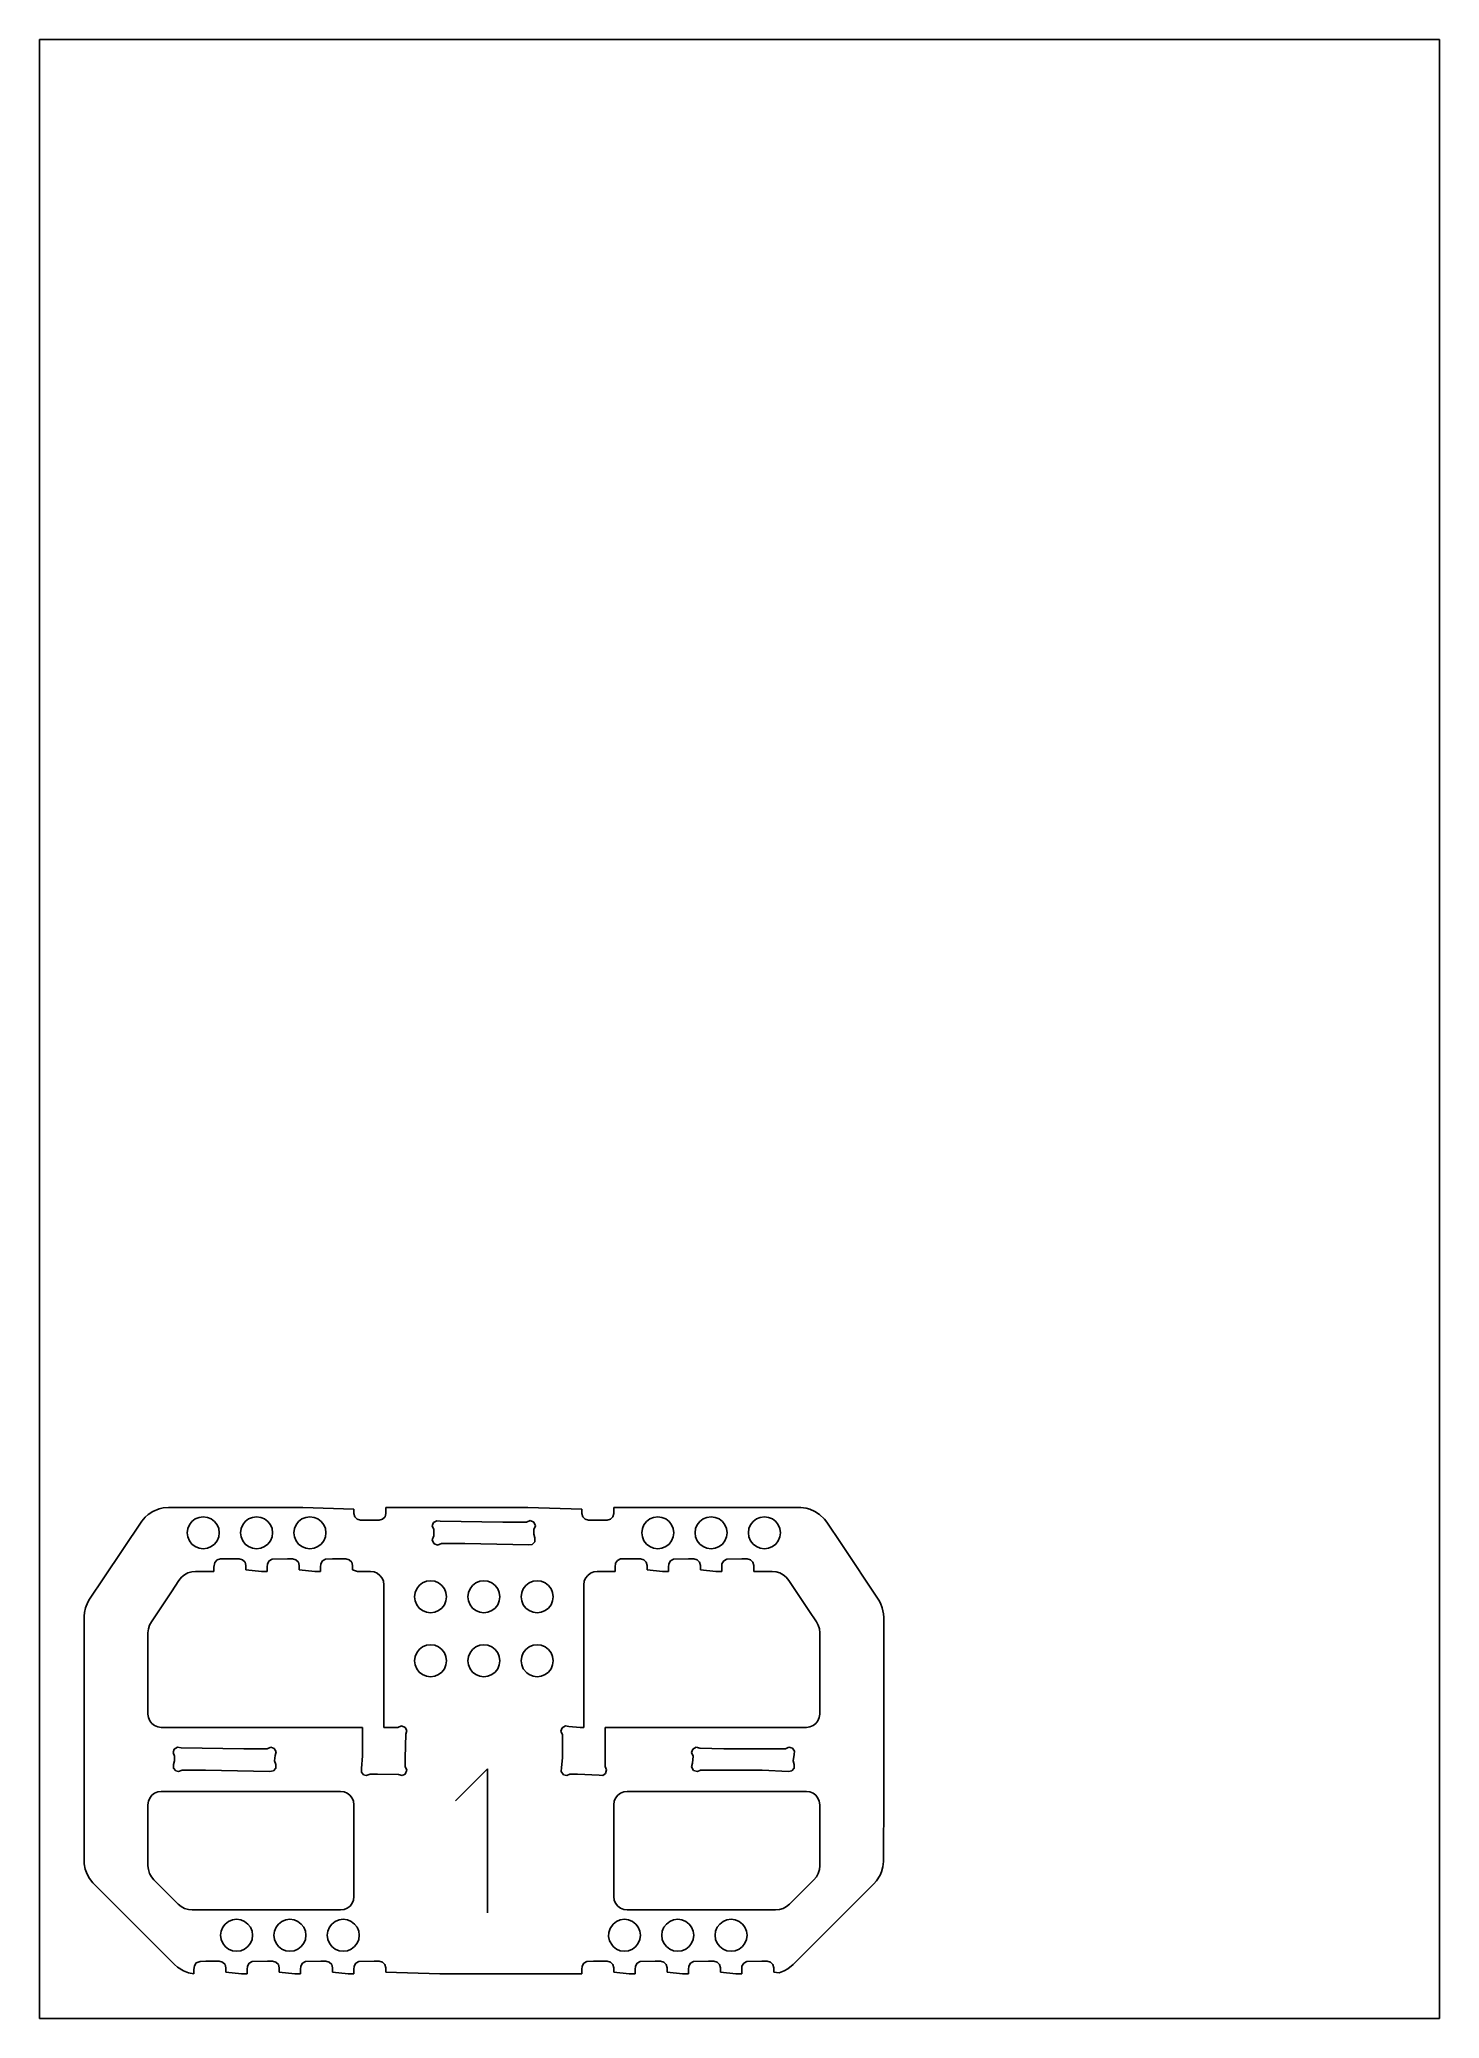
# Model space of a CAD drawing. Extents: x 0 to 210, y 0 to 297.
import ezdxf

# ---------------------------------------------------------------- set-up
doc = ezdxf.new("R2010")
doc.units = 0

msp = doc.modelspace()

# ---------------------------------------------------------------- linework, layer by layer
at = {"layer": 'annotation', "color": 1}
for p, q in [((67.191507, 37.468908), (62.38907, 32.665115)), ((67.191507, 15.866745), (67.191507, 37.468908))]:
    msp.add_line(p, q, dxfattribs=at)
at = {"layer": 'boundary', "color": 5}
for p, q in [((15.322881, 74.619213), (9.617906, 66.094946)), ((15.857828, 75.235495), (15.322881, 74.619213)), ((16.297028, 75.634153), (15.857828, 75.235495)), ((16.984333, 76.077862), (16.297028, 75.634153)), ((17.952981, 76.458257), (16.984333, 76.077862)), ((18.528333, 76.602505), (17.952981, 76.458257)), ((19.343684, 76.669418), (18.528333, 76.602505)), ((26.99749, 76.66829), (19.343684, 76.669418)), ((39.520849, 76.668246), (26.99749, 76.66829)), ((47.167439, 76.422069), (39.520849, 76.668246)), ((47.167482, 75.769564), (47.167439, 76.422069)), ((47.30111, 75.270044), (47.167482, 75.769564)), ((47.667652, 74.903203), (47.30111, 75.270044)), ((48.167506, 74.769329), (47.667652, 74.903203)), ((48.937399, 74.769329), (48.167506, 74.769329)), ((50.967565, 74.769318), (48.937399, 74.769329)), ((51.467325, 74.903089), (50.967565, 74.769318)), ((51.833905, 75.270028), (51.467325, 74.903089)), ((51.967542, 75.769566), (51.833905, 75.270028)), ((51.967571, 76.669327), (51.967542, 75.769566)), ((60.051127, 76.669326), (51.967571, 76.669327)), ((66.667506, 76.671156), (60.051127, 76.669326)), ((73.283886, 76.669326), (66.667506, 76.671156)), ((81.367441, 76.42208), (73.283886, 76.669326)), ((81.367469, 75.769563), (81.367441, 76.42208)), ((81.501104, 75.270027), (81.367469, 75.769563)), ((81.867684, 74.903096), (81.501104, 75.270027)), ((82.367505, 74.769322), (81.867684, 74.903096)), ((83.137407, 74.769327), (82.367505, 74.769322)), ((85.167575, 74.769334), (83.137407, 74.769327)), ((85.667358, 74.903187), (85.167575, 74.769334)), ((86.033896, 75.270044), (85.667358, 74.903187)), ((86.167531, 75.769555), (86.033896, 75.270044)), ((86.167573, 76.66932), (86.167531, 75.769555)), ((93.814093, 76.668248), (86.167573, 76.66932)), ((106.337541, 76.668293), (93.814093, 76.668248)), ((114.215511, 76.651023), (106.337541, 76.668293)), ((115.024875, 76.547805), (114.215511, 76.651023)), ((115.600209, 76.40355), (115.024875, 76.547805)), ((116.350677, 76.077861), (115.600209, 76.40355)), ((117.037989, 75.634155), (116.350677, 76.077861)), ((117.78345, 74.907935), (117.037989, 75.634155)), ((118.15184, 74.442831), (117.78345, 74.907935)), ((120.262358, 71.27706), (118.15184, 74.442831)), ((125.927004, 62.753406), (120.262358, 71.27706)), ((9.617906, 66.094946), (7.507389, 62.929183)), ((7.24535, 62.465681), (6.882113, 61.604604)), ((7.507389, 62.929183), (7.24535, 62.465681)), ((126.189026, 62.289916), (125.927004, 62.753406)), ((6.682345, 60.356879), (6.667511, 50.142991)), ((6.721471, 60.888049), (6.682345, 60.356879)), ((6.882113, 61.604604), (6.721471, 60.888049)), ((126.452895, 61.604609), (126.189026, 62.289916)), ((126.628383, 60.686608), (126.452895, 61.604609)), ((126.667504, 60.155446), (126.628383, 60.686608)), ((126.667506, 50.142997), (126.667504, 60.155446)), ((6.667511, 50.142991), (6.6675, 41.947935)), ((126.667517, 41.947935), (126.667506, 50.142997)), ((6.6675, 41.947935), (6.667511, 33.753023)), ((126.667511, 33.752984), (126.667517, 41.947935)), ((6.667511, 33.753023), (6.667508, 23.74063)), ((126.650596, 23.525557), (126.667511, 33.752984)), ((6.667508, 23.74063), (6.712117, 23.173512)), ((6.712117, 23.173512), (6.861819, 22.405297)), ((6.861819, 22.405297), (7.129849, 21.669955)), ((7.129849, 21.669955), (7.509602, 20.985599)), ((7.509602, 20.985599), (7.991839, 20.368961)), ((125.572564, 20.637552), (126.122614, 21.470641)), ((126.122614, 21.470641), (126.340293, 21.996197)), ((126.340293, 21.996197), (126.555626, 22.748666)), ((126.555626, 22.748666), (126.650596, 23.525557)), ((7.991839, 20.368961), (11.461187, 16.875665)), ((116.424233, 11.426081), (125.203041, 20.204874)), ((125.203041, 20.204874), (125.572564, 20.637552)), ((11.461187, 16.875665), (20.240059, 8.096804)), ((113.094956, 8.096809), (116.424233, 11.426081)), ((20.240059, 8.096804), (20.698465, 7.708739)), ((20.698465, 7.708739), (21.584244, 7.138068)), ((21.584244, 7.138068), (22.356258, 6.837941)), ((22.356258, 6.837941), (23.167425, 6.66942)), ((23.167425, 6.66942), (23.167512, 7.322037)), ((23.167512, 7.322037), (23.229177, 7.895012)), ((23.229177, 7.895012), (23.517683, 8.320533)), ((23.517683, 8.320533), (24.097273, 8.559861)), ((24.097273, 8.559861), (24.937819, 8.56921)), ((24.937819, 8.56921), (26.966917, 8.56942)), ((26.966917, 8.56942), (27.4669, 8.435748)), ((27.4669, 8.435748), (27.833023, 8.070038)), ((27.833023, 8.070038), (27.967508, 7.569578)), ((27.967508, 7.569578), (27.967547, 6.91684)), ((27.967547, 6.91684), (30.287632, 6.66932)), ((30.287632, 6.66932), (31.167439, 6.66932)), ((31.167439, 6.66932), (31.1675, 7.322021)), ((31.1675, 7.322021), (31.201786, 7.828879)), ((31.201786, 7.828879), (31.461002, 8.276992)), ((31.461002, 8.276992), (31.909337, 8.535487)), ((31.909337, 8.535487), (34.197358, 8.569415)), ((34.197358, 8.569415), (34.966901, 8.569427)), ((34.966901, 8.569427), (35.466898, 8.435748)), ((35.466898, 8.435748), (35.833024, 8.070038)), ((35.833024, 8.070038), (35.967506, 7.569578)), ((35.967506, 7.569578), (35.967546, 6.91684)), ((35.967546, 6.91684), (38.287631, 6.66932)), ((38.287631, 6.66932), (39.167438, 6.66932)), ((39.167438, 6.66932), (39.167491, 7.322029)), ((39.167491, 7.322029), (39.201792, 7.828886)), ((39.201792, 7.828886), (39.461, 8.276992)), ((39.461, 8.276992), (39.909336, 8.535487)), ((39.909336, 8.535487), (42.197355, 8.569415)), ((42.197355, 8.569415), (42.9669, 8.569427)), ((42.9669, 8.569427), (43.466897, 8.435748)), ((43.466897, 8.435748), (43.833021, 8.070038)), ((43.833021, 8.070038), (43.967506, 7.569578)), ((43.967506, 7.569578), (43.967544, 6.91684)), ((43.967544, 6.91684), (46.287631, 6.66932)), ((46.287631, 6.66932), (47.167439, 6.66932)), ((47.167439, 6.66932), (47.167493, 7.322029)), ((47.167493, 7.322029), (47.201793, 7.828886)), ((47.201793, 7.828886), (47.461, 8.276992)), ((47.461, 8.276992), (47.909336, 8.535487)), ((47.909336, 8.535487), (50.197285, 8.569305)), ((50.197285, 8.569305), (50.966714, 8.569275)), ((50.966714, 8.569275), (51.466699, 8.435637)), ((51.466699, 8.435637), (51.832935, 8.069973)), ((51.832935, 8.069973), (51.967492, 7.569595)), ((51.967492, 7.569595), (51.967545, 6.916852)), ((51.967545, 6.916852), (60.051238, 6.66932)), ((60.051238, 6.66932), (66.667506, 6.6675)), ((66.667506, 6.6675), (73.28384, 6.66932)), ((73.28384, 6.66932), (81.367441, 6.66932)), ((81.367441, 6.66932), (81.367507, 7.322064)), ((81.367507, 7.322064), (81.401826, 7.828929)), ((81.401826, 7.828929), (81.66097, 8.276956)), ((81.66097, 8.276956), (82.109621, 8.53527)), ((82.109621, 8.53527), (83.137775, 8.569324)), ((83.137775, 8.569324), (85.16692, 8.56942)), ((85.16692, 8.56942), (85.6669, 8.435748)), ((85.6669, 8.435748), (86.033024, 8.070038)), ((86.033024, 8.070038), (86.16751, 7.569578)), ((86.16751, 7.569578), (86.167549, 6.91684)), ((86.167549, 6.91684), (88.487635, 6.669321)), ((88.487635, 6.669321), (89.367443, 6.66932)), ((89.367443, 6.66932), (89.3675, 7.322021)), ((89.3675, 7.322021), (89.401788, 7.828879)), ((89.401788, 7.828879), (89.661004, 8.276992)), ((89.661004, 8.276992), (90.109339, 8.535487)), ((90.109339, 8.535487), (92.397371, 8.569413)), ((92.397371, 8.569413), (93.166913, 8.569424)), ((93.166913, 8.569424), (93.6669, 8.435748)), ((93.6669, 8.435748), (94.033024, 8.070038)), ((94.033024, 8.070038), (94.16751, 7.569578)), ((94.16751, 7.569578), (94.167549, 6.91684)), ((94.167549, 6.91684), (96.487638, 6.66932)), ((96.487638, 6.66932), (97.367447, 6.66932)), ((97.367447, 6.66932), (97.3675, 7.322027)), ((97.3675, 7.322027), (97.40179, 7.828879)), ((97.40179, 7.828879), (97.661005, 8.276992)), ((97.661005, 8.276992), (98.109341, 8.535487)), ((98.109341, 8.535487), (100.397374, 8.569413)), ((100.397374, 8.569413), (101.166915, 8.569425)), ((101.166915, 8.569425), (101.666904, 8.435748)), ((101.666904, 8.435748), (102.033022, 8.070038)), ((102.033022, 8.070038), (102.167512, 7.569578)), ((102.167512, 7.569578), (102.167551, 6.91684)), ((102.167551, 6.91684), (104.487636, 6.66932)), ((104.487636, 6.66932), (105.367443, 6.669321)), ((105.367443, 6.669321), (105.367502, 7.322021)), ((105.367502, 7.322021), (105.40179, 7.828879)), ((105.40179, 7.828879), (105.661006, 8.276992)), ((105.661006, 8.276992), (106.109341, 8.535487)), ((106.109341, 8.535487), (108.397251, 8.5692)), ((108.397251, 8.5692), (109.166586, 8.569137)), ((109.166586, 8.569137), (109.667142, 8.435697)), ((109.667142, 8.435697), (110.033369, 8.069839)), ((110.033369, 8.069839), (110.167471, 7.569539)), ((110.167471, 7.569539), (110.167552, 6.916893)), ((110.167552, 6.916893), (110.978759, 6.837943)), ((110.978759, 6.837943), (111.750777, 7.138079)), ((111.750777, 7.138079), (112.26695, 7.445124)), ((112.26695, 7.445124), (113.094956, 8.096809))]:
    msp.add_line(p, q, dxfattribs=at)
at = {"layer": 'frame', "color": 5}
for p, q in [((210.058, 296.926), (0, 296.926)), ((0, 296.926), (0, 0)), ((210.058, 0), (210.058, 296.926)), ((0, 0), (210.058, 0))]:
    msp.add_line(p, q, dxfattribs=at)
at = {"layer": 'hole', "color": 5}
for p, q in [((22.489204, 74.069609), (22.870628, 74.566605)), ((22.870628, 74.566605), (23.367698, 74.947952)), ((23.367698, 74.947952), (23.946538, 75.187649)), ((23.946538, 75.187649), (24.567129, 75.268608)), ((24.567129, 75.268608), (25.188472, 75.187648)), ((25.188472, 75.187648), (25.767356, 74.947937)), ((25.767356, 74.947937), (26.264442, 74.56658)), ((26.264442, 74.56658), (26.645854, 74.069579)), ((30.489155, 74.069574), (30.870593, 74.566577)), ((30.870593, 74.566577), (31.367677, 74.94791)), ((31.367677, 74.94791), (31.946518, 75.187657)), ((31.946518, 75.187657), (32.567505, 75.269423)), ((32.567505, 75.269423), (33.188476, 75.187653)), ((33.188476, 75.187653), (33.767355, 74.947937)), ((33.767355, 74.947937), (34.26444, 74.566579)), ((34.26444, 74.566579), (34.645853, 74.069579)), ((38.489159, 74.069573), (38.870599, 74.566565)), ((38.870599, 74.566565), (39.367675, 74.947911)), ((39.367675, 74.947911), (39.946515, 75.187658)), ((39.946515, 75.187658), (40.567493, 75.269387)), ((40.567493, 75.269387), (41.188461, 75.187659)), ((41.188461, 75.187659), (41.767336, 74.94795)), ((41.767336, 74.94795), (42.264421, 74.56659)), ((42.264421, 74.56659), (42.645828, 74.069597)), ((58.935029, 73.909036), (59.111238, 74.396062)), ((59.111238, 74.396062), (59.61577, 74.685649)), ((59.61577, 74.685649), (60.125501, 74.59556)), ((60.125501, 74.59556), (69.538376, 74.469324)), ((69.538376, 74.469324), (73.044936, 74.469324)), ((73.044936, 74.469324), (73.606706, 74.700808)), ((73.606706, 74.700808), (74.166945, 74.469977)), ((74.166945, 74.469977), (74.399978, 73.909032)), ((90.689167, 74.069592), (91.070605, 74.566599)), ((91.070605, 74.566599), (91.567689, 74.947954)), ((91.567689, 74.947954), (92.146534, 75.187661)), ((92.146534, 75.187661), (92.767507, 75.269432)), ((92.767507, 75.269432), (93.38848, 75.187653)), ((93.38848, 75.187653), (93.967357, 74.947937)), ((93.967357, 74.947937), (94.46444, 74.56658)), ((94.46444, 74.56658), (94.845852, 74.069579)), ((98.689156, 74.069554), (99.07059, 74.56659)), ((99.07059, 74.56659), (99.567677, 74.947941)), ((99.567677, 74.947941), (100.146524, 75.187578)), ((100.146524, 75.187578), (100.767489, 75.269423)), ((100.767489, 75.269423), (101.38848, 75.187652)), ((101.38848, 75.187652), (101.967359, 74.947937)), ((101.967359, 74.947937), (102.464446, 74.56658)), ((102.464446, 74.56658), (102.845854, 74.069579)), ((106.689146, 74.069578), (107.070601, 74.566581)), ((107.070601, 74.566581), (107.567681, 74.947927)), ((107.567681, 74.947927), (108.146534, 75.18761)), ((108.146534, 75.18761), (108.76786, 75.268608)), ((108.76786, 75.268608), (109.388459, 75.187644)), ((109.388459, 75.187644), (109.96733, 74.947949)), ((109.96733, 74.947949), (110.464406, 74.566595)), ((110.464406, 74.566595), (110.845795, 74.069613)), ((22.167533, 72.869657), (22.249399, 73.490821)), ((22.249276, 72.248507), (22.167533, 72.869657)), ((22.488932, 71.669529), (22.249276, 72.248507)), ((22.249399, 73.490821), (22.489204, 74.069609)), ((22.870288, 71.172459), (22.488932, 71.669529)), ((26.646111, 71.669574), (26.264719, 71.172496)), ((26.645854, 74.069579), (26.885667, 73.490783)), ((26.885787, 72.248505), (26.646111, 71.669574)), ((26.885667, 73.490783), (26.967502, 72.869654)), ((26.967502, 72.869654), (26.885787, 72.248505)), ((30.167525, 72.869645), (30.249351, 73.490778)), ((30.249256, 72.248464), (30.167525, 72.869645)), ((30.488945, 71.669539), (30.249256, 72.248464)), ((30.249351, 73.490778), (30.489155, 74.069574)), ((30.870296, 71.172476), (30.488945, 71.669539)), ((34.646111, 71.669574), (34.264719, 71.172495)), ((34.645853, 74.069579), (34.885661, 73.490783)), ((34.885787, 72.248505), (34.646111, 71.669574)), ((34.885661, 73.490783), (34.967502, 72.869654)), ((34.967502, 72.869654), (34.885787, 72.248505)), ((38.167528, 72.869622), (38.249334, 73.490776)), ((38.249257, 72.24846), (38.167528, 72.869622)), ((38.488942, 71.669539), (38.249257, 72.24846)), ((38.249334, 73.490776), (38.489159, 74.069573)), ((38.870293, 71.172476), (38.488942, 71.669539)), ((42.646095, 71.669568), (42.264717, 71.172495)), ((42.645828, 74.069597), (42.885638, 73.490808)), ((42.885804, 72.248446), (42.646095, 71.669568)), ((42.885638, 73.490808), (42.967463, 72.869685)), ((42.967463, 72.869685), (42.885804, 72.248446)), ((59.167505, 73.346755), (58.935029, 73.909036)), ((58.935069, 71.831611), (59.167505, 72.391946)), ((59.166861, 71.269881), (58.935069, 71.831611)), ((59.240784, 71.213054), (59.166861, 71.269881)), ((59.167505, 72.391946), (59.167505, 73.346755)), ((60.290078, 71.269326), (59.728771, 71.03683)), ((63.797201, 71.269326), (60.290078, 71.269326)), ((73.399946, 71.064067), (63.797201, 71.269326)), ((74.329729, 71.520673), (73.917789, 71.107834)), ((74.399978, 73.909032), (74.167505, 73.3467)), ((74.167505, 73.3467), (74.167506, 72.654386)), ((74.167506, 72.654386), (74.336402, 72.123124)), ((74.336402, 72.123124), (74.329729, 71.520673)), ((90.367556, 72.869673), (90.449359, 73.490798)), ((90.449229, 72.24841), (90.367556, 72.869673)), ((90.688941, 71.669537), (90.449229, 72.24841)), ((90.449359, 73.490798), (90.689167, 74.069592)), ((91.070297, 71.172476), (90.688941, 71.669537)), ((94.846112, 71.669574), (94.464721, 71.172495)), ((94.845852, 74.069579), (95.085663, 73.490783)), ((95.08579, 72.248505), (94.846112, 71.669574)), ((95.085663, 73.490783), (95.167504, 72.869654)), ((95.167504, 72.869654), (95.08579, 72.248505)), ((98.367528, 72.86963), (98.449354, 73.490763)), ((98.449275, 72.248478), (98.367528, 72.86963)), ((98.688936, 71.669543), (98.449275, 72.248478)), ((98.449354, 73.490763), (98.689156, 74.069554)), ((99.070298, 71.172476), (98.688936, 71.669543)), ((102.846112, 71.669574), (102.464723, 71.172495)), ((102.845854, 74.069579), (103.085665, 73.490783)), ((103.08579, 72.248505), (102.846112, 71.669574)), ((103.085665, 73.490783), (103.167506, 72.869654)), ((103.167506, 72.869654), (103.08579, 72.248505)), ((106.367541, 72.869645), (106.449352, 73.490763)), ((106.449257, 72.248478), (106.367541, 72.869645)), ((106.688938, 71.669539), (106.449257, 72.248478)), ((106.449352, 73.490763), (106.689146, 74.069578)), ((107.070297, 71.172476), (106.688938, 71.669539)), ((110.846109, 71.669562), (110.46473, 71.172474)), ((110.845795, 74.069613), (111.085598, 73.490826)), ((111.085763, 72.248544), (110.846109, 71.669562)), ((111.085598, 73.490826), (111.167487, 72.86967)), ((111.167487, 72.86967), (111.085763, 72.248544)), ((23.367294, 70.791016), (22.870288, 71.172459)), ((23.946069, 70.551223), (23.367294, 70.791016)), ((24.567498, 70.46939), (23.946069, 70.551223)), ((25.188942, 70.55126), (24.567498, 70.46939)), ((25.767715, 70.791052), (25.188942, 70.55126)), ((26.264719, 71.172496), (25.767715, 70.791052)), ((26.1675, 67.722024), (26.274498, 68.403769)), ((26.274498, 68.403769), (26.668138, 68.835753)), ((26.668138, 68.835753), (27.168179, 68.96943)), ((27.168179, 68.96943), (29.197357, 68.969419)), ((29.197357, 68.969419), (29.966902, 68.96943)), ((29.966902, 68.96943), (30.466902, 68.835752)), ((30.466902, 68.835752), (30.833024, 68.47004)), ((30.833024, 68.47004), (30.967507, 67.969579)), ((31.367282, 70.791061), (30.870296, 71.172476)), ((31.946053, 70.551267), (31.367282, 70.791061)), ((32.567508, 70.469396), (31.946053, 70.551267)), ((33.188942, 70.551259), (32.567508, 70.469396)), ((33.767717, 70.791052), (33.188942, 70.551259)), ((34.264719, 71.172495), (33.767717, 70.791052)), ((34.201787, 68.228884), (34.461002, 68.677001)), ((34.461002, 68.677001), (34.909337, 68.935491)), ((34.909337, 68.935491), (37.197358, 68.969419)), ((37.197358, 68.969419), (37.9669, 68.96943)), ((37.9669, 68.96943), (38.466896, 68.835752)), ((38.466896, 68.835752), (38.83302, 68.47004)), ((38.83302, 68.47004), (38.967507, 67.969579)), ((39.367279, 70.791061), (38.870293, 71.172476)), ((39.946048, 70.551267), (39.367279, 70.791061)), ((40.567504, 70.469393), (39.946048, 70.551267)), ((41.188944, 70.55126), (40.567504, 70.469393)), ((41.767719, 70.791052), (41.188944, 70.55126)), ((42.264717, 71.172495), (41.767719, 70.791052)), ((42.201792, 68.228891), (42.461, 68.677001)), ((42.461, 68.677001), (42.909337, 68.935491)), ((42.909337, 68.935491), (43.937679, 68.969366)), ((43.937679, 68.969366), (45.966785, 68.969355)), ((45.966785, 68.969355), (46.466744, 68.83573)), ((46.466744, 68.83573), (46.83333, 68.46978)), ((46.83333, 68.46978), (46.967488, 67.96955)), ((59.728771, 71.03683), (59.240784, 71.213054)), ((73.917789, 71.107834), (73.399946, 71.064067)), ((86.3675, 67.722025), (86.42917, 68.295008)), ((86.42917, 68.295008), (86.71773, 68.720541)), ((86.71773, 68.720541), (87.18066, 68.944726)), ((87.18066, 68.944726), (89.397401, 68.969335)), ((89.397401, 68.969335), (90.166918, 68.96942)), ((90.166918, 68.96942), (90.6669, 68.835752)), ((90.6669, 68.835752), (91.033024, 68.47004)), ((91.033024, 68.47004), (91.16751, 67.969579)), ((91.567281, 70.79106), (91.070297, 71.172476)), ((92.146052, 70.551267), (91.567281, 70.79106)), ((92.767506, 70.469393), (92.146052, 70.551267)), ((93.388947, 70.55126), (92.767506, 70.469393)), ((93.967719, 70.79105), (93.388947, 70.55126)), ((94.464721, 71.172495), (93.967719, 70.79105)), ((94.401789, 68.228884), (94.661004, 68.677001)), ((94.661004, 68.677001), (95.10934, 68.935491)), ((95.10934, 68.935491), (97.397374, 68.969413)), ((97.397374, 68.969413), (98.166916, 68.969424)), ((98.166916, 68.969424), (98.666901, 68.835752)), ((98.666901, 68.835752), (99.033025, 68.47004)), ((99.033025, 68.47004), (99.167511, 67.969579)), ((99.567286, 70.79106), (99.070298, 71.172476)), ((100.146056, 70.551267), (99.567286, 70.79106)), ((100.767509, 70.469393), (100.146056, 70.551267)), ((101.388946, 70.55126), (100.767509, 70.469393)), ((101.967721, 70.79105), (101.388946, 70.55126)), ((102.464723, 71.172495), (101.967721, 70.79105)), ((102.401791, 68.228884), (102.661006, 68.677001)), ((102.661006, 68.677001), (103.109339, 68.935491)), ((103.109339, 68.935491), (105.397371, 68.969413)), ((105.397371, 68.969413), (106.166913, 68.969424)), ((106.166913, 68.969424), (106.666902, 68.835752)), ((106.666902, 68.835752), (107.033022, 68.47004)), ((107.033022, 68.47004), (107.167493, 67.969553)), ((107.567288, 70.79106), (107.070297, 71.172476)), ((108.146057, 70.551267), (107.567288, 70.79106)), ((108.767515, 70.469386), (108.146057, 70.551267)), ((109.38893, 70.551219), (108.767515, 70.469386)), ((109.967708, 70.791005), (109.38893, 70.551219)), ((110.46473, 71.172474), (109.967708, 70.791005)), ((19.77547, 64.02466), (20.914672, 65.733448)), ((20.914672, 65.733448), (21.288033, 66.189103)), ((21.288033, 66.189103), (21.742967, 66.562828)), ((21.742967, 66.562828), (22.262007, 66.840577)), ((22.262007, 66.840577), (22.8253, 67.011606)), ((22.8253, 67.011606), (23.411163, 67.069345)), ((23.411163, 67.069345), (25.409613, 67.069343)), ((25.409613, 67.069343), (26.167438, 67.069346)), ((26.167438, 67.069346), (26.1675, 67.722024)), ((30.967507, 67.969579), (30.967547, 67.316844)), ((30.967547, 67.316844), (33.287633, 67.069325)), ((33.287633, 67.069325), (34.167441, 67.069325)), ((34.167441, 67.069325), (34.167498, 67.722026)), ((34.167498, 67.722026), (34.201787, 68.228884)), ((38.967507, 67.969579), (38.967544, 67.316844)), ((38.967544, 67.316844), (41.287632, 67.069325)), ((41.287632, 67.069325), (42.16744, 67.069325)), ((42.16744, 67.069325), (42.167493, 67.722033)), ((42.167493, 67.722033), (42.201792, 68.228891)), ((46.967488, 67.96955), (46.96754, 67.316852)), ((46.96754, 67.316852), (47.70981, 67.069354)), ((47.70981, 67.069354), (49.667449, 67.069359)), ((49.667449, 67.069359), (50.185021, 67.001215)), ((50.185021, 67.001215), (50.667089, 66.801554)), ((50.667089, 66.801554), (51.081683, 66.483611)), ((51.081683, 66.483611), (51.399635, 66.06905)), ((51.399635, 66.06905), (51.599396, 65.586731)), ((51.599396, 65.586731), (51.6675, 65.069038)), ((56.970606, 64.966579), (57.46769, 65.347946)), ((57.46769, 65.347946), (58.046669, 65.587617)), ((58.046669, 65.587617), (58.66752, 65.669354)), ((58.66752, 65.669354), (59.28836, 65.587635)), ((59.28836, 65.587635), (59.867213, 65.34793)), ((59.867213, 65.34793), (60.364439, 64.966582)), ((64.970594, 64.966591), (65.467734, 65.347957)), ((65.467734, 65.347957), (66.046574, 65.587663)), ((66.046574, 65.587663), (66.667495, 65.669415)), ((66.667495, 65.669415), (67.288421, 65.587655)), ((67.288421, 65.587655), (67.867292, 65.347951)), ((67.867292, 65.347951), (68.364439, 64.966578)), ((72.970597, 64.966588), (73.467814, 65.347937)), ((73.467814, 65.347937), (74.046635, 65.587642)), ((74.046635, 65.587642), (74.667466, 65.669356)), ((74.667466, 65.669356), (75.288325, 65.587613)), ((75.288325, 65.587613), (75.867336, 65.347941)), ((75.867336, 65.347941), (76.364421, 64.966569)), ((81.667511, 65.069038), (81.735659, 65.587051)), ((81.735659, 65.587051), (81.935549, 66.0696)), ((81.935549, 66.0696), (82.253259, 66.48365)), ((82.253259, 66.48365), (82.667404, 66.801341)), ((82.667404, 66.801341), (83.149975, 67.001214)), ((83.149975, 67.001214), (83.667873, 67.069365)), ((83.667873, 67.069365), (85.625211, 67.06935)), ((85.625211, 67.06935), (86.367443, 67.069349)), ((86.367443, 67.069349), (86.3675, 67.722025)), ((91.16751, 67.969579), (91.167547, 67.316844)), ((91.167547, 67.316844), (93.487634, 67.069325)), ((93.487634, 67.069325), (94.367442, 67.069325)), ((94.367442, 67.069325), (94.367499, 67.722026)), ((94.367499, 67.722026), (94.401789, 68.228884)), ((99.167511, 67.969579), (99.167551, 67.316844)), ((99.167551, 67.316844), (101.487637, 67.069325)), ((101.487637, 67.069325), (102.367444, 67.069325)), ((102.367444, 67.069325), (102.367502, 67.722026)), ((102.367502, 67.722026), (102.401791, 68.228884)), ((107.167493, 67.969553), (107.167575, 67.069346)), ((107.167575, 67.069346), (107.925414, 67.06934)), ((107.925414, 67.06934), (109.923899, 67.069356)), ((109.923899, 67.069356), (110.509704, 67.011607)), ((110.509704, 67.011607), (111.07301, 66.840584)), ((111.07301, 66.840584), (111.59205, 66.562833)), ((111.59205, 66.562833), (112.046986, 66.189109)), ((112.046986, 66.189109), (112.42034, 65.733453)), ((112.42034, 65.733453), (115.42431, 61.227539)), ((16.771492, 59.518728), (19.77547, 64.02466)), ((51.6675, 65.069038), (51.667507, 59.185033)), ((56.267529, 63.269483), (56.349293, 63.890593)), ((56.349303, 62.648537), (56.267529, 63.269483)), ((56.349293, 63.890593), (56.589156, 64.469566)), ((56.588935, 62.069516), (56.349303, 62.648537)), ((56.589156, 64.469566), (56.970606, 64.966579)), ((60.364439, 64.966582), (60.745852, 64.469579)), ((60.745852, 64.469579), (60.985662, 63.890785)), ((60.98579, 62.648509), (60.746098, 62.069689)), ((60.985662, 63.890785), (61.067501, 63.269654)), ((61.067501, 63.269654), (60.98579, 62.648509)), ((64.267531, 63.269404), (64.349316, 63.890586)), ((64.349257, 62.648462), (64.267531, 63.269404)), ((64.588961, 62.069671), (64.349257, 62.648462)), ((64.349316, 63.890586), (64.589155, 64.469554)), ((64.589155, 64.469554), (64.970594, 64.966591)), ((68.364439, 64.966578), (68.745852, 64.469579)), ((68.745852, 64.469579), (68.985662, 63.890785)), ((68.985791, 62.648509), (68.746098, 62.069688)), ((68.985662, 63.890785), (69.067502, 63.269654)), ((69.067502, 63.269654), (68.985791, 62.648509)), ((72.267531, 63.269404), (72.349311, 63.890595)), ((72.349257, 62.648462), (72.267531, 63.269404)), ((72.588961, 62.069671), (72.349257, 62.648462)), ((72.349311, 63.890595), (72.589159, 64.469558)), ((72.589159, 64.469558), (72.970597, 64.966588)), ((76.364421, 64.966569), (76.745839, 64.469569)), ((76.745839, 64.469569), (76.985646, 63.890803)), ((76.985733, 62.648573), (76.746102, 62.069547)), ((76.985646, 63.890803), (77.06747, 63.269686)), ((77.06747, 63.269686), (76.985733, 62.648573)), ((81.667504, 59.184589), (81.667511, 65.069038)), ((16.49517, 59.00077), (16.771492, 59.518728)), ((56.970296, 61.572445), (56.588935, 62.069516)), ((57.46729, 61.191012), (56.970296, 61.572445)), ((58.046078, 60.951203), (57.46729, 61.191012)), ((58.667505, 60.869378), (58.046078, 60.951203)), ((59.288915, 60.951198), (58.667505, 60.869378)), ((59.867707, 61.191001), (59.288915, 60.951198)), ((60.364734, 61.572463), (59.867707, 61.191001)), ((60.746098, 62.069689), (60.364734, 61.572463)), ((64.97029, 61.572448), (64.588961, 62.069671)), ((65.467292, 61.191012), (64.97029, 61.572448)), ((66.046082, 60.951198), (65.467292, 61.191012)), ((66.667506, 60.869378), (66.046082, 60.951198)), ((67.288916, 60.951198), (66.667506, 60.869378)), ((67.867708, 61.191001), (67.288916, 60.951198)), ((68.364734, 61.572463), (67.867708, 61.191001)), ((68.746098, 62.069688), (68.364734, 61.572463)), ((72.97029, 61.572448), (72.588961, 62.069671)), ((73.467292, 61.191012), (72.97029, 61.572448)), ((74.046078, 60.951203), (73.467292, 61.191012)), ((74.667506, 60.869378), (74.046078, 60.951203)), ((75.288916, 60.951198), (74.667506, 60.869378)), ((75.867709, 61.191001), (75.288916, 60.951198)), ((76.364722, 61.572464), (75.867709, 61.191001)), ((76.746102, 62.069547), (76.364722, 61.572464)), ((115.42431, 61.227539), (116.563524, 59.518732)), ((116.563524, 59.518732), (116.839847, 59.000778)), ((16.267482, 54.504083), (16.267493, 57.854365)), ((16.267493, 57.854365), (16.324997, 58.438926)), ((16.324997, 58.438926), (16.49517, 59.00077)), ((51.667507, 59.185033), (51.667508, 43.669325)), ((81.667503, 43.669324), (81.667504, 59.184589)), ((116.839847, 59.000778), (117.010017, 58.438926)), ((117.010017, 58.438926), (117.067522, 57.854368)), ((117.067522, 57.854368), (117.067555, 49.019985)), ((16.267447, 45.669658), (16.267482, 54.504083)), ((56.267457, 53.669427), (56.349293, 54.290591)), ((56.349234, 53.048376), (56.267457, 53.669427)), ((56.349293, 54.290591), (56.589266, 54.869614)), ((56.589266, 54.869614), (56.970771, 55.366592)), ((56.970771, 55.366592), (57.467822, 55.747934)), ((57.467822, 55.747934), (58.046648, 55.987633)), ((58.046648, 55.987633), (58.667494, 56.069357)), ((58.667494, 56.069357), (59.288347, 55.987626)), ((59.288347, 55.987626), (59.867212, 55.747929)), ((59.867212, 55.747929), (60.364438, 55.366579)), ((60.364438, 55.366579), (60.745852, 54.869576)), ((60.745852, 54.869576), (60.985662, 54.290783)), ((60.985662, 54.290783), (61.067501, 53.669652)), ((61.067501, 53.669652), (60.985791, 53.048508)), ((64.267531, 53.669401), (64.349316, 54.290584)), ((64.349257, 53.048461), (64.267531, 53.669401)), ((64.349316, 54.290584), (64.589155, 54.869554)), ((64.589155, 54.869554), (64.970594, 55.366588)), ((64.970594, 55.366588), (65.467813, 55.747935)), ((65.467813, 55.747935), (66.046647, 55.987633)), ((66.046647, 55.987633), (66.667489, 56.069361)), ((66.667489, 56.069361), (67.288347, 55.987626)), ((67.288347, 55.987626), (67.867212, 55.747929)), ((67.867212, 55.747929), (68.364439, 55.366576)), ((68.364439, 55.366576), (68.745852, 54.869576)), ((68.745852, 54.869576), (68.985662, 54.290783)), ((68.985662, 54.290783), (69.067502, 53.669652)), ((69.067502, 53.669652), (68.985791, 53.048508)), ((72.267534, 53.669406), (72.349312, 54.290591)), ((72.349257, 53.048461), (72.267534, 53.669406)), ((72.349312, 54.290591), (72.589159, 54.869557)), ((72.589159, 54.869557), (72.970594, 55.366589)), ((72.970594, 55.366589), (73.467813, 55.747935)), ((73.467813, 55.747935), (74.046647, 55.987633)), ((74.046647, 55.987633), (74.667495, 56.069357)), ((74.667495, 56.069357), (75.288348, 55.987626)), ((75.288348, 55.987626), (75.867204, 55.747928)), ((75.867204, 55.747928), (76.364255, 55.366582)), ((76.364255, 55.366582), (76.745729, 54.86962)), ((76.745729, 54.86962), (76.985482, 54.290854)), ((76.985482, 54.290854), (77.067524, 53.66957)), ((77.067524, 53.66957), (76.985801, 53.048411)), ((56.588932, 52.469531), (56.349234, 53.048376)), ((56.970276, 51.972462), (56.588932, 52.469531)), ((57.46727, 51.591031), (56.970276, 51.972462)), ((58.04605, 51.351231), (57.46727, 51.591031)), ((58.667509, 51.269368), (58.04605, 51.351231)), ((59.288925, 51.351208), (58.667509, 51.269368)), ((59.867717, 51.591002), (59.288925, 51.351208)), ((60.364735, 51.972643), (59.867717, 51.591002)), ((60.7461, 52.469689), (60.364735, 51.972643)), ((60.985791, 53.048508), (60.7461, 52.469689)), ((64.588959, 52.469671), (64.349257, 53.048461)), ((64.97028, 51.972625), (64.588959, 52.469671)), ((65.467276, 51.591044), (64.97028, 51.972625)), ((66.046065, 51.351202), (65.467276, 51.591044)), ((66.667506, 51.269359), (66.046065, 51.351202)), ((67.288902, 51.351168), (66.667506, 51.269359)), ((67.867722, 51.591021), (67.288902, 51.351168)), ((68.364736, 51.972643), (67.867722, 51.591021)), ((68.746101, 52.46969), (68.364736, 51.972643)), ((68.985791, 53.048508), (68.746101, 52.46969)), ((72.588959, 52.469671), (72.349257, 53.048461)), ((73.131041, 51.849259), (72.588959, 52.469671)), ((73.467291, 51.59103), (73.131041, 51.849259)), ((74.046102, 51.351174), (73.467291, 51.59103)), ((74.667506, 51.26937), (74.046102, 51.351174)), ((75.288947, 51.351223), (74.667506, 51.26937)), ((75.867729, 51.591022), (75.288947, 51.351223)), ((76.36474, 51.97248), (75.867729, 51.591022)), ((76.746104, 52.46956), (76.36474, 51.97248)), ((76.985801, 53.048411), (76.746104, 52.46956)), ((117.067555, 49.019985), (117.067569, 45.669655)), ((16.33554, 45.152045), (16.267447, 45.669658)), ((16.535261, 44.669702), (16.33554, 45.152045)), ((16.853047, 44.255271), (16.535261, 44.669702)), ((116.799744, 44.6697), (116.48196, 44.25527)), ((116.999471, 45.152042), (116.799744, 44.6697)), ((117.067569, 45.669655), (116.999471, 45.152042)), ((17.267261, 43.937344), (16.853047, 44.255271)), ((17.749606, 43.737517), (17.267261, 43.937344)), ((18.267509, 43.669341), (17.749606, 43.737517)), ((26.573823, 43.66933), (18.267509, 43.669341)), ((33.370169, 43.669342), (26.573823, 43.66933)), ((40.166496, 43.669325), (33.370169, 43.669342)), ((48.467505, 43.66933), (40.166496, 43.669325)), ((48.467505, 39.407803), (48.467505, 43.66933)), ((51.667508, 43.669325), (53.173873, 43.669325)), ((53.173873, 43.669325), (53.744935, 43.669325)), ((53.744935, 43.669325), (54.306361, 43.901809)), ((54.306361, 43.901809), (54.86678, 43.670003)), ((54.86678, 43.670003), (55.087689, 43.201458)), ((54.936986, 42.637334), (54.867505, 39.099028)), ((55.087689, 43.201458), (54.936986, 42.637334)), ((78.234996, 43.108993), (78.411427, 43.596105)), ((78.467507, 42.546754), (78.234996, 43.108993)), ((78.411427, 43.596105), (78.916164, 43.887064)), ((78.467507, 39.099145), (78.467507, 42.546754)), ((78.916164, 43.887064), (79.425496, 43.795572)), ((79.425496, 43.795572), (81.09625, 43.669325)), ((81.09625, 43.669325), (81.667503, 43.669324)), ((93.167387, 43.669333), (84.867507, 43.669338)), ((84.867507, 43.669338), (84.867507, 39.407581)), ((99.964846, 43.669342), (93.167387, 43.669333)), ((106.761287, 43.66933), (99.964846, 43.669342)), ((115.067505, 43.669341), (106.761287, 43.66933)), ((115.585408, 43.737517), (115.067505, 43.669341)), ((116.067745, 43.937345), (115.585408, 43.737517)), ((116.48196, 44.25527), (116.067745, 43.937345)), ((20.035343, 39.909215), (20.211425, 40.396111)), ((20.267505, 39.346755), (20.035343, 39.909215)), ((20.098606, 38.123141), (20.267505, 38.654442)), ((20.211425, 40.396111), (20.716032, 40.686962)), ((20.267505, 38.654442), (20.267505, 39.346755)), ((20.716032, 40.686962), (21.225492, 40.595557)), ((21.225492, 40.595557), (30.637729, 40.469324)), ((30.637729, 40.469324), (34.144934, 40.469324)), ((34.144934, 40.469324), (34.706109, 40.701789)), ((34.706109, 40.701789), (35.192358, 40.526451)), ((35.192358, 40.526451), (35.487719, 40.001454)), ((35.336987, 39.437335), (35.267507, 38.654386)), ((35.267507, 38.654386), (35.436405, 38.123124)), ((35.487719, 40.001454), (35.336987, 39.437335)), ((48.298077, 37.523076), (48.467505, 39.407803)), ((54.867505, 39.099028), (54.867505, 37.791897)), ((78.342251, 37.62812), (78.467507, 39.099145)), ((84.867507, 39.407581), (84.867507, 37.791897)), ((97.834957, 39.908922), (98.011244, 40.396064)), ((98.06751, 39.346755), (97.834957, 39.908922)), ((97.998284, 38.301752), (98.06751, 39.346755)), ((98.011244, 40.396064), (98.5369, 40.689627)), ((98.5369, 40.689627), (99.099488, 40.538814)), ((99.099488, 40.538814), (102.697128, 40.469325)), ((102.697128, 40.469325), (111.944936, 40.469325)), ((111.944936, 40.469325), (112.41447, 40.689449)), ((112.41447, 40.689449), (112.976329, 40.539267)), ((112.976329, 40.539267), (113.272501, 40.114499)), ((113.229581, 39.597781), (113.067512, 38.654386)), ((113.067512, 38.654386), (113.236407, 38.123137)), ((113.272501, 40.114499), (113.229581, 39.597781)), ((20.097381, 37.539759), (20.098606, 38.123141)), ((20.431065, 37.143651), (20.097381, 37.539759)), ((20.828771, 37.036819), (20.431065, 37.143651)), ((21.390077, 37.269324), (20.828771, 37.036819)), ((24.896705, 37.269324), (21.390077, 37.269324)), ((34.499766, 37.064742), (24.896705, 37.269324)), ((35.103969, 37.143879), (34.499766, 37.064742)), ((35.43761, 37.539883), (35.103969, 37.143879)), ((35.436405, 38.123124), (35.43761, 37.539883)), ((48.297383, 36.93977), (48.298077, 37.523076)), ((48.631065, 36.543646), (48.297383, 36.93977)), ((49.02877, 36.436819), (48.631065, 36.543646)), ((49.590077, 36.669324), (49.02877, 36.436819)), ((50.732334, 36.669324), (49.590077, 36.669324)), ((53.835085, 36.600092), (50.732334, 36.669324)), ((54.399149, 36.449151), (53.835085, 36.600092)), ((54.868084, 36.670246), (54.399149, 36.449151)), ((54.867505, 37.791897), (55.100027, 37.231455)), ((55.100027, 37.231455), (54.868084, 36.670246)), ((78.261819, 37.026052), (78.342251, 37.62812)), ((78.631059, 36.543662), (78.261819, 37.026052)), ((79.121637, 36.44917), (78.631059, 36.543662)), ((79.590078, 36.669324), (79.121637, 36.44917)), ((80.732323, 36.669324), (79.590078, 36.669324)), ((83.994958, 36.507631), (80.732323, 36.669324)), ((84.512621, 36.464164), (83.994958, 36.507631)), ((84.937444, 36.760434), (84.512621, 36.464164)), ((84.867507, 37.791897), (85.08783, 37.323838)), ((85.08783, 37.323838), (84.937444, 36.760434)), ((97.847054, 37.739033), (97.998284, 38.301752)), ((98.140725, 37.213342), (97.847054, 37.739033)), ((98.721822, 37.049745), (98.140725, 37.213342)), ((99.190079, 37.269325), (98.721822, 37.049745)), ((108.438273, 37.269325), (99.190079, 37.269325)), ((112.392788, 37.051821), (108.438273, 37.269325)), ((112.903944, 37.143653), (112.392788, 37.051821)), ((113.237622, 37.539748), (112.903944, 37.143653)), ((113.236407, 38.123137), (113.237622, 37.539748)), ((16.33584, 32.587389), (16.535676, 33.069676)), ((16.535676, 33.069676), (16.853541, 33.483817)), ((16.853541, 33.483817), (17.267941, 33.801533)), ((17.267941, 33.801533), (17.750434, 34.001108)), ((17.750434, 34.001108), (18.267956, 34.069258)), ((18.267956, 34.069258), (25.663658, 34.069292)), ((25.663658, 34.069292), (45.167229, 34.069381)), ((45.167229, 34.069381), (45.684847, 34.001277)), ((45.684847, 34.001277), (46.167205, 33.801555)), ((46.167205, 33.801555), (46.581411, 33.483803)), ((46.581411, 33.483803), (46.899244, 33.069676)), ((46.899244, 33.069676), (47.099033, 32.58741)), ((86.235976, 32.587413), (86.435769, 33.069679)), ((86.435769, 33.069679), (86.753599, 33.483806)), ((86.753599, 33.483806), (87.167808, 33.801562)), ((87.167808, 33.801562), (87.650167, 34.001282)), ((87.650167, 34.001282), (88.167786, 34.069383)), ((88.167786, 34.069383), (95.564182, 34.069353)), ((95.564182, 34.069353), (115.067066, 34.069254)), ((115.067066, 34.069254), (115.584582, 34.001105)), ((115.584582, 34.001105), (116.067075, 33.80153)), ((116.067075, 33.80153), (116.481475, 33.48381)), ((116.481475, 33.48381), (116.799336, 33.06967)), ((116.799336, 33.06967), (116.999172, 32.587387)), ((16.267484, 29.551536), (16.267493, 32.069342)), ((16.267493, 32.069342), (16.33584, 32.587389)), ((47.099033, 32.58741), (47.167514, 32.069321)), ((47.167514, 32.069321), (47.16753, 28.274994)), ((86.167485, 28.274998), (86.167497, 32.06932)), ((86.167497, 32.06932), (86.235976, 32.587413)), ((116.999172, 32.587387), (117.067519, 32.069343)), ((117.067519, 32.069343), (117.067546, 25.430112)), ((16.267467, 22.912266), (16.267484, 29.551536)), ((47.16753, 28.274994), (47.167582, 18.269559)), ((86.167429, 18.269576), (86.167485, 28.274998)), ((117.067546, 25.430112), (117.067552, 22.912273)), ((16.32508, 22.327016), (16.267467, 22.912266)), ((16.495749, 21.764261), (16.32508, 22.327016)), ((16.772933, 21.245618), (16.495749, 21.764261)), ((17.146168, 20.790685), (16.772933, 21.245618)), ((18.147666, 19.789159), (17.146168, 20.790685)), ((116.188848, 20.790687), (113.547953, 18.149718)), ((116.562085, 21.24562), (116.188848, 20.790687)), ((116.839261, 21.764257), (116.562085, 21.24562)), ((117.009931, 22.327012), (116.839261, 21.764257)), ((117.067552, 22.912273), (117.009931, 22.327012)), ((20.78861, 17.148146), (18.147666, 19.789159)), ((47.167582, 18.269559), (47.099426, 17.751895)), ((86.235577, 17.751918), (86.167429, 18.269576)), ((113.547953, 18.149718), (112.54641, 17.148149)), ((21.243187, 16.775046), (20.78861, 17.148146)), ((21.761798, 16.497789), (21.243187, 16.775046)), ((22.32459, 16.327002), (21.761798, 16.497789)), ((22.910135, 16.269327), (22.32459, 16.327002)), ((29.030094, 16.269357), (22.910135, 16.269327)), ((28.946534, 14.787654), (29.567511, 14.869421)), ((45.16749, 16.269391), (29.030094, 16.269357)), ((29.567511, 14.869421), (30.188475, 14.78765)), ((36.946514, 14.787654), (37.567481, 14.869421)), ((37.567481, 14.869421), (38.188462, 14.78765)), ((44.946664, 14.787619), (45.567475, 14.86937)), ((45.685466, 16.337613), (45.16749, 16.269391)), ((45.567475, 14.86937), (46.188345, 14.787623)), ((46.167769, 16.537457), (45.685466, 16.337613)), ((46.581917, 16.85531), (46.167769, 16.537457)), ((46.899689, 17.269537), (46.581917, 16.85531)), ((47.099426, 17.751895), (46.899689, 17.269537)), ((86.43531, 17.269543), (86.235577, 17.751918)), ((86.753082, 16.855313), (86.43531, 17.269543)), ((87.167239, 16.537448), (86.753082, 16.855313)), ((87.146649, 14.787631), (87.767508, 14.86937)), ((87.649559, 16.337601), (87.167239, 16.537448)), ((88.167527, 16.269392), (87.649559, 16.337601)), ((87.767508, 14.86937), (88.388332, 14.787611)), ((104.304919, 16.269358), (88.167527, 16.269392)), ((95.14653, 14.787654), (95.767509, 14.869422)), ((95.767509, 14.869422), (96.388478, 14.78765)), ((103.146525, 14.787572), (103.767497, 14.869379)), ((103.767497, 14.869379), (104.388459, 14.787652)), ((110.424883, 16.269327), (104.304919, 16.269358)), ((111.01043, 16.327), (110.424883, 16.269327)), ((111.573208, 16.497791), (111.01043, 16.327)), ((112.091821, 16.775045), (111.573208, 16.497791)), ((112.54641, 17.148149), (112.091821, 16.775045)), ((27.167497, 12.469575), (27.249392, 13.090816)), ((27.249244, 11.848399), (27.167497, 12.469575)), ((27.249392, 13.090816), (27.489185, 13.669601)), ((27.489185, 13.669601), (27.870614, 14.166601)), ((27.870614, 14.166601), (28.367693, 14.547949)), ((28.367693, 14.547949), (28.946534, 14.787654)), ((30.188475, 14.78765), (30.767355, 14.547936)), ((30.767355, 14.547936), (31.264438, 14.166577)), ((31.264438, 14.166577), (31.645855, 13.669577)), ((31.645855, 13.669577), (31.885665, 13.090782)), ((31.885665, 13.090782), (31.967503, 12.46965)), ((31.967503, 12.46965), (31.885788, 11.848506)), ((35.167525, 12.469627), (35.249341, 13.090783)), ((35.249271, 11.848477), (35.167525, 12.469627)), ((35.249341, 13.090783), (35.489164, 13.669558)), ((35.489164, 13.669558), (35.87059, 14.166589)), ((35.87059, 14.166589), (36.367681, 14.547909)), ((36.367681, 14.547909), (36.946514, 14.787654)), ((38.188462, 14.78765), (38.767338, 14.54794)), ((38.767338, 14.54794), (39.264436, 14.166576)), ((39.264436, 14.166576), (39.645849, 13.669577)), ((39.645849, 13.669577), (39.885661, 13.090782)), ((39.885661, 13.090782), (39.9675, 12.46965)), ((39.9675, 12.46965), (39.885786, 11.848506)), ((43.167528, 12.469653), (43.249344, 13.090788)), ((43.249258, 11.848487), (43.167528, 12.469653)), ((43.249344, 13.090788), (43.489151, 13.669583)), ((43.489151, 13.669583), (43.870604, 14.166577)), ((43.870604, 14.166577), (44.367928, 14.547856)), ((44.367928, 14.547856), (44.946664, 14.787619)), ((46.188345, 14.787623), (46.767189, 14.547922)), ((46.767189, 14.547922), (47.264205, 14.166566)), ((47.264205, 14.166566), (47.645649, 13.669565)), ((47.645649, 13.669565), (47.885682, 13.090749)), ((47.885682, 13.090749), (47.967503, 12.469608)), ((47.967503, 12.469608), (47.885801, 11.848438)), ((85.39396, 12.268633), (85.422859, 12.889801)), ((85.526775, 11.661158), (85.39396, 12.268633)), ((85.422859, 12.889801), (85.611776, 13.48235)), ((85.611776, 13.48235), (86.070821, 14.166577)), ((86.070821, 14.166577), (86.567837, 14.547928)), ((86.567837, 14.547928), (87.146649, 14.787631)), ((88.388332, 14.787611), (88.967099, 14.547854)), ((88.967099, 14.547854), (89.464438, 14.166579)), ((89.464438, 14.166579), (89.845852, 13.669577)), ((89.845852, 13.669577), (90.085663, 13.090782)), ((90.085663, 13.090782), (90.167502, 12.46965)), ((90.167502, 12.46965), (90.085789, 11.848506)), ((93.367527, 12.469627), (93.449353, 13.090763)), ((93.449261, 11.848458), (93.367527, 12.469627)), ((93.449353, 13.090763), (93.689156, 13.669552)), ((93.689156, 13.669552), (94.070592, 14.166589)), ((94.070592, 14.166589), (94.567688, 14.547948)), ((94.567688, 14.547948), (95.14653, 14.787654)), ((96.388478, 14.78765), (96.967361, 14.547936)), ((96.967361, 14.547936), (97.464442, 14.166576)), ((97.464442, 14.166576), (97.845855, 13.669577)), ((97.845855, 13.669577), (98.085664, 13.090782)), ((98.085664, 13.090782), (98.167506, 12.46965)), ((98.167506, 12.46965), (98.085792, 11.848506)), ((101.36754, 12.469641), (101.449352, 13.090763)), ((101.449257, 11.848479), (101.36754, 12.469641)), ((101.449352, 13.090763), (101.689156, 13.669552)), ((101.689156, 13.669552), (102.070592, 14.166589)), ((102.070592, 14.166589), (102.567679, 14.547942)), ((102.567679, 14.547942), (103.146525, 14.787572)), ((104.388459, 14.787652), (104.967337, 14.547946)), ((104.967337, 14.547946), (105.464416, 14.166588)), ((105.464416, 14.166588), (105.845816, 13.669601)), ((105.845816, 13.669601), (106.085606, 13.090823)), ((106.085606, 13.090823), (106.167525, 12.469588)), ((106.167525, 12.469588), (106.085795, 11.848432)), ((27.488941, 11.269532), (27.249244, 11.848399)), ((27.870293, 10.772472), (27.488941, 11.269532)), ((28.367281, 10.391054), (27.870293, 10.772472)), ((28.946052, 10.15126), (28.367281, 10.391054)), ((29.567506, 10.069388), (28.946052, 10.15126)), ((30.188941, 10.151255), (29.567506, 10.069388)), ((30.767716, 10.391048), (30.188941, 10.151255)), ((31.264719, 10.77249), (30.767716, 10.391048)), ((31.646112, 11.269571), (31.264719, 10.77249)), ((31.885788, 11.848506), (31.646112, 11.269571)), ((35.488935, 11.269541), (35.249271, 11.848477)), ((35.870295, 10.772472), (35.488935, 11.269541)), ((36.367282, 10.391054), (35.870295, 10.772472)), ((36.946049, 10.15126), (36.367282, 10.391054)), ((37.567502, 10.069388), (36.946049, 10.15126)), ((38.188945, 10.151255), (37.567502, 10.069388)), ((38.767718, 10.391048), (38.188945, 10.151255)), ((39.264717, 10.77249), (38.767718, 10.391048)), ((39.646108, 11.269571), (39.264717, 10.77249)), ((39.885786, 11.848506), (39.646108, 11.269571)), ((43.488932, 11.269541), (43.249258, 11.848487)), ((43.870294, 10.772472), (43.488932, 11.269541)), ((44.36728, 10.391054), (43.870294, 10.772472)), ((44.946049, 10.15126), (44.36728, 10.391054)), ((45.567505, 10.069388), (44.946049, 10.15126)), ((46.188944, 10.151255), (45.567505, 10.069388)), ((46.767718, 10.391048), (46.188944, 10.151255)), ((47.264718, 10.77249), (46.767718, 10.391048)), ((47.646096, 11.269565), (47.264718, 10.77249)), ((47.885801, 11.848438), (47.646096, 11.269565)), ((85.946941, 10.933263), (85.526775, 11.661158)), ((86.070297, 10.772472), (85.946941, 10.933263)), ((86.56728, 10.391054), (86.070297, 10.772472)), ((87.146052, 10.15126), (86.56728, 10.391054)), ((87.767507, 10.069388), (87.146052, 10.15126)), ((88.388947, 10.151255), (87.767507, 10.069388)), ((88.96772, 10.391048), (88.388947, 10.151255)), ((89.464721, 10.77249), (88.96772, 10.391048)), ((89.846112, 11.269571), (89.464721, 10.77249)), ((90.085789, 11.848506), (89.846112, 11.269571)), ((93.688943, 11.269533), (93.449261, 11.848458)), ((94.070297, 10.772472), (93.688943, 11.269533)), ((94.567282, 10.391054), (94.070297, 10.772472)), ((95.146052, 10.15126), (94.567282, 10.391054)), ((95.767508, 10.069388), (95.146052, 10.15126)), ((96.388948, 10.151255), (95.767508, 10.069388)), ((96.967722, 10.391048), (96.388948, 10.151255)), ((97.464722, 10.77249), (96.967722, 10.391048)), ((97.846113, 11.269571), (97.464722, 10.77249)), ((98.085792, 11.848506), (97.846113, 11.269571)), ((101.688937, 11.269536), (101.449257, 11.848479)), ((102.070297, 10.772472), (101.688937, 11.269536)), ((102.567287, 10.391055), (102.070297, 10.772472)), ((103.146056, 10.15126), (102.567287, 10.391055)), ((103.76751, 10.069388), (103.146056, 10.15126)), ((104.388949, 10.151255), (103.76751, 10.069388)), ((104.96772, 10.391048), (104.388949, 10.151255)), ((105.464725, 10.77249), (104.96772, 10.391048)), ((105.8461, 11.269565), (105.464725, 10.77249)), ((106.085795, 11.848432), (105.8461, 11.269565))]:
    msp.add_line(p, q, dxfattribs=at)

doc.saveas('drawing.dxf')
